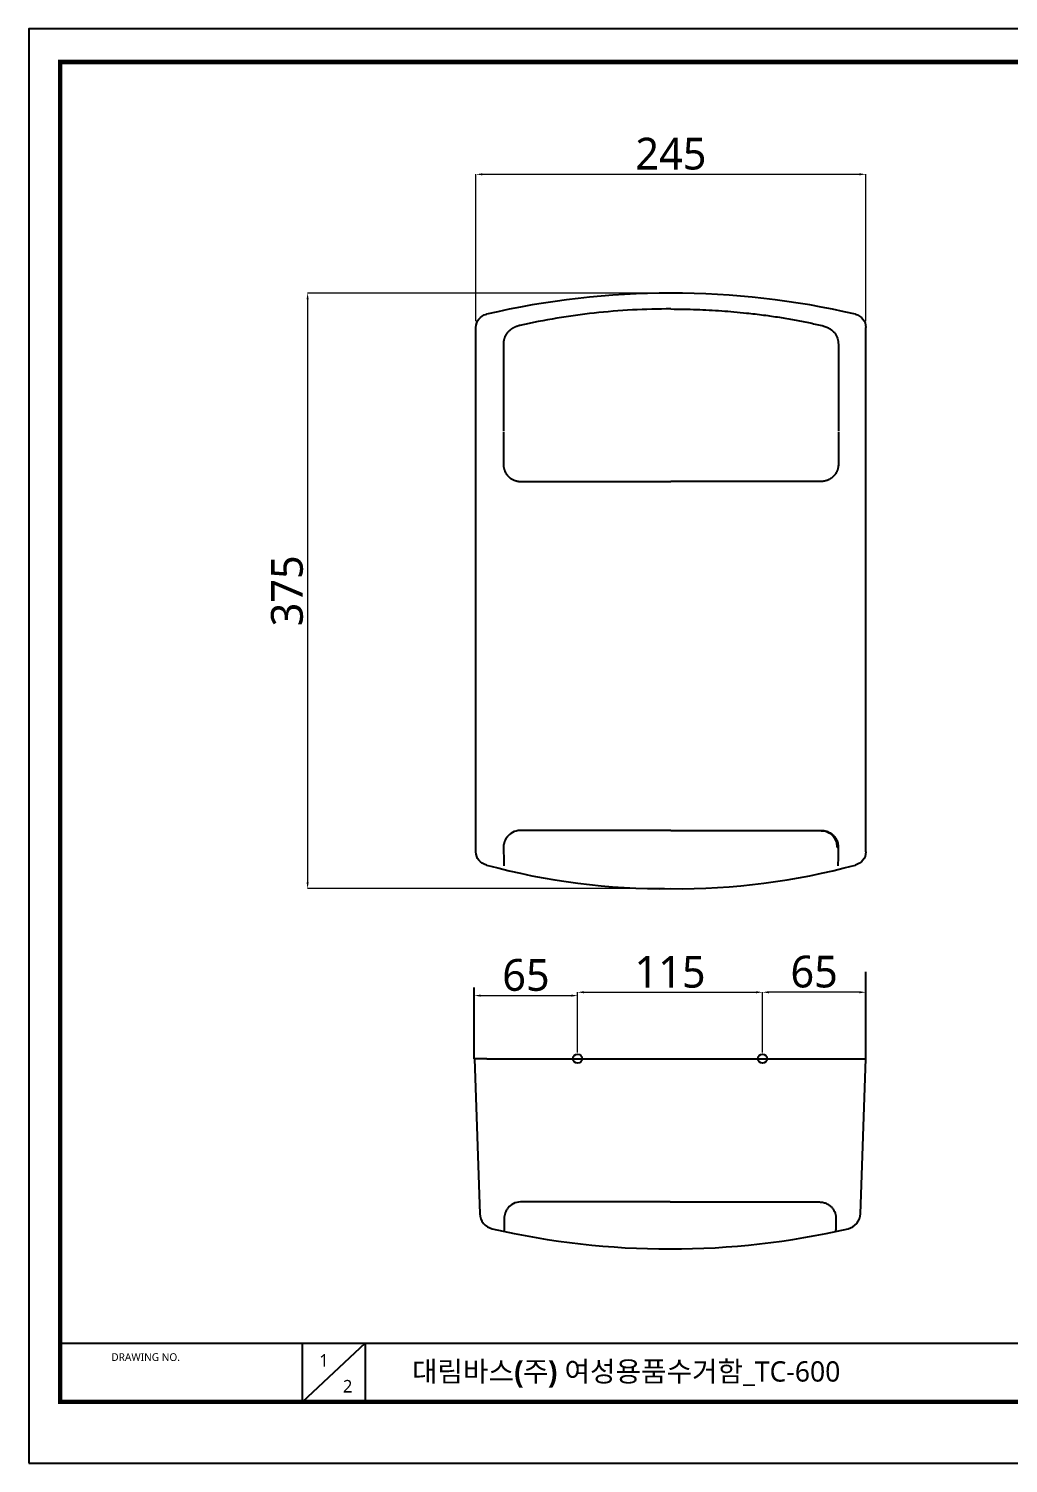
# Model space of a CAD drawing. Extents: x 12418 to 13650, y -7879 to -6976.
# Drawn here: x 12418 to 13034, y -7879 to -6976 of the extents above; entities that cross this region are included whole.
import ezdxf

# ---------------------------------------------------------------- set-up
doc = ezdxf.new("R2010")
doc.units = 0
doc.header["$LTSCALE"] = 10
doc.header["$MEASUREMENT"] = 0
doc.header["$PDMODE"] = 3
doc.header["$PDSIZE"] = -10
doc.layers.get('0').update_dxf_attribs({"linetype": 'CONTINUOUS'})
doc.layers.get('DEFPOINTS').update_dxf_attribs({"linetype": 'CONTINUOUS'})
doc.layers.add('40', color=7, linetype='CONTINUOUS', true_color=0xffffff)
doc.layers.add('BODY', color=7, linetype='CONTINUOUS')
doc.styles.add('Daelim Dimension', font='')
doc.styles.get('Daelim Dimension').set_extended_font_data('NanumGothic')
doc.dimstyles.new('DEFAULT', dxfattribs={"dimscale": 2, "dimtxt": 2, "dimasz": 2, "dimexe": 0, "dimexo": 2, "dimgap": 1, "dimtad": 1, "dimdec": 1, "dimzin": 9, "dimdsep": 46, "dimtxsty": 'Daelim Dimension', "dimcen": 0.5, "dimclrd": 252, "dimclre": 252, "dimclrt": 3, "dimadec": 1, "dimazin": 0, "dimtfac": 1, "dimtdec": 1, "dimtix": 1, "dimtmove": 0, "dimatfit": 3, "dimfxl": 1, "dimtolj": 1, "dimtzin": 1, "dimlwd": 9, "dimlwe": 9, "dimarcsym": 0})

# ---------------------------------------------------------------- blocks, each defined once
blk = doc.blocks.new('*D3')
at = {"layer": 'BODY', "color": 5, "lineweight": 9, "ltscale": 0.7, "transparency": 16777216}
for p, q in [((12698.91023404486, -7159.787996298352), (12698.91023404486, -7067.404621708655)), ((12702.91023404486, -7067.404621708655), (12940.12023404486, -7067.404621708655)), ((12944.12023404486, -7159.787996298352), (12944.12023404486, -7067.404621708655))]:
    blk.add_line(p, q, dxfattribs=at)
at = {"layer": 'BODY', "color": 5, "ltscale": 0.7, "transparency": 16777216}
for points in [[(12702.91023404486, -7066.737955041988), (12702.91023404486, -7068.071288375322), (12698.91023404486, -7067.404621708655)], [(12940.12023404486, -7066.737955041988), (12940.12023404486, -7068.071288375322), (12944.12023404486, -7067.404621708655)]]:
    blk.add_solid(points, dxfattribs=at)
at = {"layer": 'DEFPOINTS', "color": 0, "ltscale": 0.7, "transparency": 16777216}
for p in [(12944.12023404486, -7067.404621708655), (12698.91023404486, -7163.787996298352, 5.416877209519024e-06), (12944.12023404486, -7163.787996298352, 5.416877209519024e-06)]:
    blk.add_point(p, dxfattribs=at)
at = {"layer": 'BODY', "color": 7, "ltscale": 0.7, "transparency": 16777216, "insert": (12821.51523404486, -7054.517640306653), "char_height": 20, "attachment_point": 5, "style": 'Daelim Dimension'}
blk.add_mtext('\\A1;245', dxfattribs=at)
blk = doc.blocks.new('*D4')
at = {"layer": 'BODY', "color": 5, "lineweight": 9, "ltscale": 0.7, "transparency": 16777216}
for p, q in [((12817.51523404476, -7142.117239282769), (12593.0173912202, -7142.117239282769)), ((12593.0173912202, -7146.117239282769), (12593.0173912202, -7512.963930496006)), ((12817.51523404478, -7516.963930496006), (12593.0173912202, -7516.963930496006))]:
    blk.add_line(p, q, dxfattribs=at)
at = {"layer": 'BODY', "color": 5, "ltscale": 0.7, "transparency": 16777216}
for points in [[(12592.35072455353, -7146.117239282769), (12593.68405788687, -7146.117239282769), (12593.0173912202, -7142.117239282769)], [(12592.35072455353, -7512.963930496006), (12593.68405788687, -7512.963930496006), (12593.0173912202, -7516.963930496006)]]:
    blk.add_solid(points, dxfattribs=at)
at = {"layer": 'DEFPOINTS', "color": 0, "ltscale": 0.7, "transparency": 16777216}
for p in [(12821.51523404476, -7142.117239282769, 5.416877209519024e-06), (12593.0173912202, -7516.963930496006), (12821.51523404478, -7516.963930496006, 5.416877209519024e-06)]:
    blk.add_point(p, dxfattribs=at)
at = {"layer": 'BODY', "color": 7, "ltscale": 0.7, "transparency": 16777216, "insert": (12580.11610366655, -7329.540584889386), "char_height": 20, "attachment_point": 5, "rotation": 90, "style": 'Daelim Dimension'}
blk.add_mtext('\\A1;375', dxfattribs=at)
blk = doc.blocks.new('*D5')
at = {"layer": 'BODY', "color": 5, "lineweight": 9, "ltscale": 0.7, "transparency": 16777216}
for p, q in [((12879.13405117644, -7619.977711123344), (12879.13405117644, -7582.169648694084)), ((12940.12023404486, -7582.169648694084), (12883.13405117644, -7582.169648694084)), ((12944.12023404486, -7619.977711123344), (12944.12023404486, -7582.169648694084))]:
    blk.add_line(p, q, dxfattribs=at)
at = {"layer": 'BODY', "color": 5, "ltscale": 0.7, "transparency": 16777216}
for points in [[(12883.13405117644, -7581.502982027417), (12883.13405117644, -7582.836315360751), (12879.13405117644, -7582.169648694084)], [(12940.12023404486, -7581.502982027417), (12940.12023404486, -7582.836315360751), (12944.12023404486, -7582.169648694084)]]:
    blk.add_solid(points, dxfattribs=at)
at = {"layer": 'DEFPOINTS', "color": 0, "ltscale": 0.7, "transparency": 16777216}
for p in [(12879.13405117644, -7582.169648694084), (12879.13405117644, -7623.977711123344, 5.416877209519024e-06), (12944.12023404486, -7623.977711123344, 5.416877209519024e-06)]:
    blk.add_point(p, dxfattribs=at)
at = {"layer": 'BODY', "color": 7, "ltscale": 0.7, "transparency": 16777216, "insert": (12911.62714261065, -7569.282667292081), "char_height": 20, "attachment_point": 5, "style": 'Daelim Dimension'}
blk.add_mtext('\\A1;65', dxfattribs=at)
blk = doc.blocks.new('*D6')
at = {"layer": 'BODY', "color": 5, "lineweight": 9, "ltscale": 0.7, "transparency": 16777216}
for p, q in [((12697.86895072897, -7620.010907107215), (12697.86895072897, -7584.286516046843)), ((12701.86895072897, -7584.286516046843), (12758.8357547451, -7584.286516046843)), ((12762.8357547451, -7619.977711123344), (12762.8357547451, -7584.286516046843))]:
    blk.add_line(p, q, dxfattribs=at)
at = {"layer": 'BODY', "color": 5, "ltscale": 0.7, "transparency": 16777216}
for points in [[(12701.86895072897, -7583.619849380176), (12701.86895072897, -7584.95318271351), (12697.86895072897, -7584.286516046843)], [(12758.8357547451, -7583.619849380176), (12758.8357547451, -7584.95318271351), (12762.8357547451, -7584.286516046843)]]:
    blk.add_solid(points, dxfattribs=at)
at = {"layer": 'DEFPOINTS', "color": 0, "ltscale": 0.7, "transparency": 16777216}
for p in [(12762.8357547451, -7584.286516046843), (12697.86895072897, -7624.010907107215, 5.416877209519024e-06), (12762.8357547451, -7623.977711123344, 5.416877209519024e-06)]:
    blk.add_point(p, dxfattribs=at)
at = {"layer": 'BODY', "color": 7, "ltscale": 0.7, "transparency": 16777216, "insert": (12730.35235273703, -7571.39953464484), "char_height": 20, "attachment_point": 5, "style": 'Daelim Dimension'}
blk.add_mtext('\\A1;65', dxfattribs=at)
blk = doc.blocks.new('*D7')
at = {"layer": 'BODY', "color": 5, "lineweight": 9, "ltscale": 0.7, "transparency": 16777216}
for p, q in [((12762.8357547451, -7619.977711123344), (12762.8357547451, -7582.169648694084)), ((12766.8357547451, -7582.169648694084), (12875.13405117644, -7582.169648694084)), ((12879.13405117644, -7619.977711123344), (12879.13405117644, -7582.169648694084))]:
    blk.add_line(p, q, dxfattribs=at)
at = {"layer": 'BODY', "color": 5, "ltscale": 0.7, "transparency": 16777216}
for points in [[(12766.8357547451, -7581.502982027417), (12766.8357547451, -7582.836315360751), (12762.8357547451, -7582.169648694084)], [(12875.13405117644, -7581.502982027417), (12875.13405117644, -7582.836315360751), (12879.13405117644, -7582.169648694084)]]:
    blk.add_solid(points, dxfattribs=at)
at = {"layer": 'DEFPOINTS', "color": 0, "ltscale": 0.7, "transparency": 16777216}
for p in [(12879.13405117644, -7582.169648694084), (12762.8357547451, -7623.977711123344, 5.416877209519024e-06), (12879.13405117644, -7623.977711123344, 5.416877209519024e-06)]:
    blk.add_point(p, dxfattribs=at)
at = {"layer": 'BODY', "color": 7, "ltscale": 0.7, "transparency": 16777216, "insert": (12820.98490296077, -7569.397116505243), "char_height": 20, "attachment_point": 5, "style": 'Daelim Dimension'}
blk.add_mtext('\\A1;115', dxfattribs=at)

msp = doc.modelspace()

# ---------------------------------------------------------------- linework, layer by layer
at = {"ltscale": 0.5}
for p, q in [((12698.91023404486, -7493.785541716435, 5.416877209519024e-06), (12698.91023404486, -7163.787996298352, 5.416877209519024e-06)), ((12944.12023404486, -7493.785541716435, 5.416877209519024e-06), (12944.12023404486, -7163.787996298352, 5.416877209519024e-06)), ((12944.13405117644, -7623.977711123344, 5.416877209519024e-06), (12944.13405117644, -7569.369788135113, 5.416877209519024e-06)), ((12697.8357547451, -7623.977711123344, 5.416877209519024e-06), (12697.8357547451, -7579.194907526386, 5.416877209519024e-06))]:
    msp.add_line(p, q, dxfattribs=at)
at = {"color": 5}
msp.add_line((12437.42290912281, -7802.971741741045), (13429.60460322986, -7802.971741741045), dxfattribs=at)
at = {"color": 5, "ltscale": 40}
for p, q in [((12589.51070079456, -7802.971741741045), (12589.51070079456, -7840.101531780107)), ((12589.51070079456, -7802.971741741045), (12589.51070079456, -7840.101531780107)), ((12629.24880923877, -7802.971741741045), (12589.51070079456, -7840.101531780107)), ((12629.24880923877, -7802.971741741045), (12589.51070079456, -7840.101531780107)), ((12629.24880923877, -7802.971741741045), (12629.24880923877, -7840.101531780107)), ((12629.24880923877, -7802.971741741045), (12629.24880923877, -7840.101531780107))]:
    msp.add_line(p, q, dxfattribs=at)
at = {"ltscale": 0.5}
msp.add_lwpolyline([(12417.60872096668, -7878.621053874834), (13649.82152263294, -7878.621053874834), (13649.82152263294, -6975.75546244417), (12417.60872096668, -6975.75546244417)], close=True, dxfattribs=at)
at = {"color": 5, "linetype": 'ByBlock', "lineweight": 200, "const_width": 2.8392}
msp.add_lwpolyline([(12437.42290912281, -7839.961161296709), (13629.88691150318, -7839.961161296709), (13629.88691150318, -6996.718747966631), (12437.42290912281, -6996.718747966631)], close=True, dxfattribs=at)
at = {"color": 1, "ltscale": 0.5}
for centre in [(12762.8357547451, -7623.977711123344, 5.416877209519024e-06), (12879.13405117644, -7623.977711123344, 5.416877209519024e-06)]:
    msp.add_circle(centre, 2.919241345146474, dxfattribs=at)
at = {"ltscale": 0.5}
for centre, radius, start, end in [((12821.51191145472, -7652.700114934618, 5.416877209519024e-06), 510.5828756626595, 89.99962715083714, 103.1336836252508), ((12821.518556635, -7652.700114934618, 5.416877209519024e-06), 510.5828756626594, 76.8663163747492, 90.00037284916287), ((12817.07142586197, -7091.402168469213, 5.416877209519024e-06), 425.5849629985943, 254.801064023602, 270.5982732071003), ((12825.95904222775, -7091.402168469208, 5.416877209519024e-06), 425.5849629986007, 269.4017267928996, 285.198935976398)]:
    msp.add_arc(centre, radius, start, end, dxfattribs=at)
at = {"ltscale": 0.5, "extrusion": (0, 0, -1)}
for centre, start, end in [((-12707.45273404486, -7163.787996298352, -5.416877209519024e-06), 0, 76.75351648693173), ((-12935.57773404486, -7163.787996298352, -5.416877209519024e-06), 103.2464835130683, 180), ((-12707.45273404486, -7493.785541716435, -5.416877209519024e-06), 283.2466152823825, 0), ((-12935.57773404486, -7493.785541716435, -5.416877209519024e-06), 180, 256.7533847176174)]:
    msp.add_arc(centre, 8.5425, start, end, dxfattribs=at)
at = {"ltscale": 0.5}
for centre, major_axis, ratio, start_param, end_param in [((12916.11455754454, -7479.941245128079, 5.416877209519024e-06), (-1.107693029828781e-16, -0.603), 0.2499043893769854, 0, 0.8424103257290888), ((12926.65097271453, -7490.64072701941, 5.416877209519024e-06), (-0.6029308326447984, 0.009132964811611551), 0.8188882835634989, 0.01316766459291561, 1.792210481562151)]:
    msp.add_ellipse(centre, major_axis=major_axis, ratio=ratio, start_param=start_param, end_param=end_param, dxfattribs=at)
for points, knots in [([(12821.51524285826, -7152.146959670378, 5.416877209519024e-06), (12805.64678753251, -7152.146959351315, 5.416877209519024e-06), (12788.86882607414, -7153.002993635932, 5.416877209519015e-06), (12757.51362495091, -7156.441804150295, 5.416877209519015e-06), (12741.93280953557, -7159.018263442582, 5.416877209519015e-06), (12726.46456985088, -7162.575346936186, 5.416877209519015e-06)], [0, 0, 0, 0, 0.5, 0.5, 1, 1, 1, 1]), ([(12821.51522523147, -7152.146959670378, 5.416877209519024e-06), (12826.9007968136, -7152.203793917369, 5.416877209519024e-06), (12837.55522196195, -7152.316230679408, 5.416877209519024e-06), (12853.33976676869, -7153.218093357232, 5.416877209519024e-06), (12867.1147924252, -7154.470194829003, 5.416877209519024e-06), (12879.87444787044, -7155.903913141618, 5.416877209519024e-06), (12889.62647093429, -7157.327834296578, 5.416877209519024e-06), (12898.97280224436, -7158.922597727394, 5.416877209519024e-06), (12907.91755423071, -7160.647013299121, 5.416877209519024e-06), (12913.72336367999, -7161.941542938657, 5.416877209519024e-06), (12916.56589823886, -7162.57534693619, 5.416877209519024e-06)], [0, 0, 0, 0, 0.1703785161304828, 0.3370645286792726, 0.5000383963518209, 0.6079119369614665, 0.7118336643331962, 0.811813188456752, 0.9078634047485816, 1, 1, 1, 1]), ([(12916.56589823886, -7162.575346936189, 5.416877209519024e-06), (12916.9775384688, -7162.679893832556, 5.416877209519024e-06), (12917.80527854392, -7162.890120262232, 5.416877209519024e-06), (12919.38164705312, -7163.462889567784, 5.416877209519024e-06), (12921.19944340296, -7164.369445173165, 5.416877209519024e-06), (12923.03665091392, -7165.698870322163, 5.416877209519024e-06), (12924.5120542134, -7167.214372040406, 5.416877209519024e-06), (12925.60639654206, -7168.871754580697, 5.416877209519024e-06), (12926.34588770997, -7170.61917972355, 5.416877209519024e-06), (12926.78944036553, -7172.44630419753, 5.416877209519024e-06), (12926.8410992445, -7173.704016465715, 5.416877209519024e-06), (12926.86737064546, -7174.343632809199, 5.416877209519024e-06)], [0, 0, 0, 0, 0.06249668176420142, 0.1256704381515947, 0.2498758632547506, 0.3748874601947076, 0.5000816326406289, 0.6252640610625502, 0.7504645416088086, 0.8730973995378142, 1, 1, 1, 1]), ([(12716.16309744427, -7174.343632809199, 5.416877209519024e-06), (12716.16264211343, -7178.020794868869, 5.416877209519024e-06), (12716.17532679705, -7182.05134134424, 5.416877209519024e-06), (12716.18364003036, -7190.771704020132, 5.416877209519024e-06), (12716.18621288622, -7195.31817637833, 5.416877209519024e-06), (12716.1888997537, -7202.414160534941, 5.416877209519024e-06), (12716.1895522285, -7204.843133502551, 5.416877209519024e-06), (12716.19035959683, -7209.713601735441, 5.416877209519024e-06), (12716.19058840383, -7212.142172698949, 5.416877209519024e-06), (12716.19069443077, -7219.409206168466, 5.416877209519024e-06), (12716.18990599518, -7224.229924868842, 5.416877209519024e-06), (12716.18817718034, -7229.023013628279, 5.416877209519024e-06)], [0, 0, 0, 0, 0.25, 0.25, 0.5, 0.5, 0.625, 0.625, 0.75, 0.75, 1, 1, 1, 1]), ([(12926.86737064545, -7174.343632809199, 5.416877209519024e-06), (12926.86583605953, -7175.319680849705, 5.416877209519024e-06), (12926.86276833618, -7177.27085563791, 5.416877209519024e-06), (12926.85864420648, -7180.408189652057, 5.416877209519024e-06), (12926.85494573241, -7183.695329401297, 5.416877209519024e-06), (12926.85165376022, -7187.140846252879, 5.416877209519024e-06), (12926.84876755781, -7190.71293765307, 5.416877209519024e-06), (12926.84628590444, -7194.382204854143, 5.416877209519024e-06), (12926.84421092088, -7198.115743043239, 5.416877209519024e-06), (12926.8425295988, -7201.895290255984, 5.416877209519024e-06), (12926.84125790869, -7205.722229348326, 5.416877209519024e-06), (12926.84040401684, -7209.598615373035, 5.416877209519024e-06), (12926.83995457272, -7213.511445742907, 5.416877209519024e-06), (12926.8399080721, -7217.428503227648, 5.416877209519024e-06), (12926.84027858069, -7221.328536349855, 5.416877209519024e-06), (12926.84102443526, -7225.20347700059, 5.416877209519024e-06), (12926.84186848751, -7227.749039074695, 5.416877209519024e-06), (12926.84229090938, -7229.023013628279, 5.416877209519024e-06)], [0, 0, 0, 0, 0.06589441768861881, 0.1317266375647473, 0.1983514310813064, 0.265504868442563, 0.3329007686038551, 0.4002251959450375, 0.4671750931316435, 0.5334443877886952, 0.5995438352658132, 0.6661798823658738, 0.7330829010594845, 0.7999677885590095, 0.8665470225572762, 0.9332109402903414, 1, 1, 1, 1]), ([(12716.18968329383, -7249.982055737481, 5.416877209519024e-06), (12716.19364283759, -7250.205166231597, 5.416877209519024e-06), (12716.20037996455, -7250.584786667334, 5.416877209519024e-06), (12716.24360640879, -7251.054628241079, 5.416877209519024e-06), (12716.29328422376, -7251.442594208728, 5.416877209519024e-06), (12716.37286265162, -7251.930261797692, 5.416877209519024e-06), (12716.49106506791, -7252.476786851901, 5.416877209519024e-06), (12716.62682081155, -7252.954105586645, 5.416877209519024e-06), (12716.71211505581, -7253.227699942243, 5.416877209519024e-06), (12716.77887120755, -7253.429394669544, 5.416877209519024e-06), (12716.86448704954, -7253.667614156201, 5.416877209519024e-06), (12716.98524752956, -7253.980949059123, 5.416877209519024e-06), (12717.1058735821, -7254.268329207793, 5.416877209519024e-06), (12717.21292857724, -7254.502520143882, 5.416877209519024e-06), (12717.435937032, -7254.973170498757, 5.416877209519024e-06), (12717.73028441935, -7255.503961256878, 5.416877209519024e-06), (12718.06215678908, -7256.00734205164, 5.416877209519024e-06), (12718.26488096726, -7256.296248134713, 5.416877209519024e-06), (12718.43007656817, -7256.516367900967, 5.416877209519024e-06), (12718.68298343546, -7256.835611332532, 5.416877209519024e-06), (12718.97244744457, -7257.174519191048, 5.416877209519024e-06), (12719.23438557174, -7257.452882145537, 5.416877209519024e-06), (12719.34145942123, -7257.558799470151, 5.416877209519024e-06), (12719.34800068883, -7257.565270076675, 5.416877209519024e-06), (12719.35454197714, -7257.571740662488, 5.416877209519024e-06), (12719.36108339316, -7257.578211119407, 5.416877209519024e-06), (12719.3676256263, -7257.584680748967, 5.416877209519024e-06), (12719.37417429732, -7257.591143856383, 5.416877209519024e-06), (12719.38073133613, -7257.597598481721, 5.416877209519024e-06), (12719.39752982497, -7257.614063408423, 5.416877209519024e-06), (12719.43555814583, -7257.651065753847, 5.416877209519024e-06), (12719.51670427826, -7257.72911979267, 5.416877209519024e-06), (12719.61865833432, -7257.825278278299, 5.416877209519024e-06), (12719.7444042715, -7257.940039492259, 5.416877209519024e-06), (12719.86673688917, -7258.047195073968, 5.416877209519024e-06), (12719.99434607985, -7258.156364336618, 5.416877209519024e-06), (12720.12917514306, -7258.267104468705, 5.416877209519024e-06), (12720.28808859827, -7258.393184309394, 5.416877209519024e-06), (12720.51482222038, -7258.564037094055, 5.416877209519024e-06), (12720.99442808287, -7258.906846439826, 5.416877209519024e-06), (12721.68046547654, -7259.327570241958, 5.416877209519024e-06), (12722.40360472106, -7259.686274903796, 5.416877209519024e-06), (12722.9177034676, -7259.90365859578, 5.416877209519024e-06), (12723.23087080631, -7260.023825352064, 5.416877209519024e-06), (12723.50210449572, -7260.117425535145, 5.416877209519024e-06), (12723.75175243984, -7260.200394126941, 5.416877209519024e-06), (12724.02767027078, -7260.282640471101, 5.416877209519024e-06), (12724.5371291784, -7260.419291327518, 5.416877209519024e-06), (12725.13014114122, -7260.544224080075, 5.416877209519024e-06), (12725.75669893167, -7260.629081663476, 5.416877209519024e-06), (12726.31349495305, -7260.682459513469, 5.416877209519024e-06), (12726.69286983384, -7260.689641135245, 5.416877209519024e-06), (12726.94253637044, -7260.694367359163, 5.416877209519024e-06)], [0, 0, 0, 0, 0.039902800614453, 0.06789424503062859, 0.0841152406299316, 0.1095967351157061, 0.1558306521315678, 0.1833902591000708, 0.1976424210693606, 0.2066619460125036, 0.2210603194388598, 0.2425048323771829, 0.2661541209921092, 0.2762441906170116, 0.288094162390356, 0.3583591298301507, 0.3833456797262966, 0.394786089298734, 0.420826165345716, 0.4320518778846703, 0.4669045745666004, 0.4997420411076539, 0.4997572188345733, 0.4997724242878485, 0.4998029182005678, 0.4998642368404149, 0.499988187695656, 0.5002412662483188, 0.5007675109977341, 0.5018953926999016, 0.5044130517755483, 0.5101785232050724, 0.5218674287751551, 0.529275603835987, 0.5403885992964877, 0.5507361986687292, 0.5590933663710984, 0.5713796410404662, 0.5867782142368746, 0.6095589803726275, 0.6762263318851296, 0.7298541075131862, 0.753494010617467, 0.7759846461898435, 0.7898428103408437, 0.804858599990205, 0.8230906409562894, 0.8414238049559165, 0.8994302052169114, 0.9316950477110758, 0.9550485239446095, 1, 1, 1, 1]), ([(12926.84078479589, -7249.982055737481, 5.416877209519024e-06), (12926.83147395566, -7250.32691957422, 5.416877209519024e-06), (12926.81971748961, -7250.762366847483, 5.416877209519024e-06), (12926.75089411104, -7251.349187823867, 5.416877209519024e-06), (12926.69021397288, -7251.738923787362, 5.416877209519024e-06), (12926.59762057183, -7252.211280163499, 5.416877209519024e-06), (12926.48451877593, -7252.68142930582, 5.416877209519024e-06), (12926.36383682537, -7253.085563742229, 5.416877209519024e-06), (12926.26404502474, -7253.394936396018, 5.416877209519024e-06), (12926.1496223759, -7253.713393755716, 5.416877209519024e-06), (12926.01837163972, -7254.047703603472, 5.416877209519024e-06), (12925.86393489456, -7254.405646792322, 5.416877209519024e-06), (12925.70720963439, -7254.736993175007, 5.416877209519024e-06), (12925.41549859538, -7255.305432043075, 5.416877209519024e-06), (12925.06278143249, -7255.883299536393, 5.416877209519024e-06), (12924.69402946903, -7256.392755060656, 5.416877209519024e-06), (12924.5047920387, -7256.639944703376, 5.416877209519024e-06), (12924.18146614086, -7257.033159843459, 5.416877209519024e-06), (12923.66025171784, -7257.617847090069, 5.416877209519024e-06), (12922.93538187636, -7258.256639907911, 5.416877209519024e-06), (12922.26922503641, -7258.746413704912, 5.416877209519024e-06), (12921.72384861946, -7259.099660436918, 5.416877209519024e-06), (12921.28651031162, -7259.348875268643, 5.416877209519024e-06), (12920.79369577387, -7259.60514607295, 5.416877209519024e-06), (12920.35128140884, -7259.807433285483, 5.416877209519024e-06), (12919.89857871235, -7259.987361000869, 5.416877209519024e-06), (12919.56645478446, -7260.105377151988, 5.416877209519024e-06), (12919.01511802023, -7260.287478992, 5.416877209519024e-06), (12918.18049959932, -7260.499986494095, 5.416877209519024e-06), (12917.34040707451, -7260.627379355279, 5.416877209519024e-06), (12916.79431065388, -7260.671900379073, 5.416877209519024e-06), (12916.46445474566, -7260.68929363857, 5.416877209519024e-06), (12916.24961498202, -7260.692188645931, 5.416877209519024e-06), (12916.08793171929, -7260.694367359163, 5.416877209519024e-06)], [0, 0, 0, 0, 0.06163671633590673, 0.07782648454829111, 0.1052922776607716, 0.1318476808867156, 0.1634154337570559, 0.1911476386023047, 0.2066622556522832, 0.2210616033787053, 0.2511215593382884, 0.2702773686566675, 0.2900932710494083, 0.3160037036009073, 0.3833607617815864, 0.4095788329291599, 0.4273274470870718, 0.4384691914319792, 0.499746022751771, 0.5658798139985853, 0.6095294408505091, 0.6466993381792061, 0.6815155955201149, 0.6992247181987012, 0.7458112563261288, 0.7683344402478652, 0.7863372478475044, 0.8088963589732641, 0.8723080081572896, 0.9405424401353598, 0.9613038233561835, 0.9708781838649667, 1, 1, 1, 1]), ([(12916.0879317186, -7260.694367359163, 5.416877209519024e-06), (12910.81576558018, -7260.694698760018, 5.416877209519024e-06), (12900.39662612803, -7260.695353692283, 5.416877209519024e-06), (12884.85637332671, -7260.695986727194, 5.416877209519024e-06), (12870.65196194813, -7260.696043932776, 5.416877209519024e-06), (12856.70043439031, -7260.696433362767, 5.416877209519024e-06), (12844.91516298606, -7260.696613657928, 5.416877209519024e-06), (12833.19257455242, -7260.696490032125, 5.416877209519024e-06), (12825.39889732467, -7260.696411906797, 5.416877209519024e-06), (12821.51523369128, -7260.696372976201, 5.416877209519024e-06)], [0, 0, 0, 0, 0.170751123388676, 0.3374475916518481, 0.4999818405499484, 0.6261766927834794, 0.7516014725468728, 0.876220646625929, 1, 1, 1, 1]), ([(12821.51523404486, -7480.312477196804, 5.416877209519024e-06), (12825.47142451695, -7480.312350756059, 5.416877209519024e-06), (12833.34691920736, -7480.312099053461, 5.416877209519024e-06), (12843.8662657826, -7480.313002888041, 5.416877209519024e-06), (12853.03736253139, -7480.314673712722, 5.416877209519024e-06), (12860.87086497159, -7480.316964085023, 5.416877209519024e-06), (12866.0476627565, -7480.318667878896, 5.416877209519024e-06), (12869.6204060648, -7480.319514623248, 5.416877209519024e-06)], [0, 0, 0, 0, 0.2513494926999283, 0.500355483176161, 0.6689124918813992, 0.8354575151734186, 1, 1, 1, 1]), ([(12869.62040630497, -7480.319514622119, 5.416877209519024e-06), (12872.96941459413, -7480.320361361604, 5.416877209519024e-06), (12879.56102340522, -7480.32202793719, 5.416877209519024e-06), (12889.24307166126, -7480.324720314515, 5.416877209519024e-06), (12898.56683464776, -7480.329369772705, 5.416877209519024e-06), (12907.5343769711, -7480.335944841048, 5.416877209519024e-06), (12913.36342492812, -7480.340435614809, 5.416877209519024e-06), (12916.22701167211, -7480.342641758987, 5.416877209519024e-06)], [0, 0, 0, 0, 0.2134737795781935, 0.4201648741687742, 0.6201167497664488, 0.813377991113335, 1, 1, 1, 1]), ([(12916.08421474278, -7480.544245134874, 5.416877209519024e-06), (12917.94189622208, -7480.544176687358, 5.416877209519024e-06), (12919.57725020651, -7481.05473496326, 5.416877209519024e-06), (12922.20589372393, -7482.503492522497, 5.416877209519024e-06), (12923.21621804401, -7483.441022250352, 5.416877209519024e-06), (12925.49279174265, -7486.415916077069, 5.416877209519024e-06), (12926.04939221741, -7488.590606626329, 5.416877209519024e-06), (12926.01627089205, -7490.638261280077, 5.416877209519024e-06)], [0, 0, 0, 0, 0.2500000000000005, 0.2500000000000005, 0.500000000000001, 0.500000000000001, 1, 1, 1, 1]), ([(12926.04799567492, -7490.638095968958, 5.416877209519024e-06), (12926.04820518781, -7490.623480783028, 5.416877209519024e-06), (12926.06318112806, -7489.578790125388, 5.416877209519024e-06), (12925.76999496473, -7487.450684761936, 5.416877209519024e-06), (12924.4390277189, -7484.786588209118, 5.416877209519024e-06), (12922.6412969794, -7482.886352899204, 5.416877209519024e-06), (12921.14362109435, -7481.849787736426, 5.416877209519024e-06), (12919.7541076473, -7481.203024477702, 5.416877209519024e-06), (12918.57299294029, -7480.827412380189, 5.416877209519024e-06), (12917.36338262216, -7480.589694604378, 5.416877209519024e-06), (12916.52415247019, -7480.559151839354, 5.416877209519024e-06), (12916.11455754454, -7480.544245128078, 5.416877209519024e-06)], [0, 0, 0, 0, 0.003536707770458669, 0.2528031859729151, 0.5020060727012707, 0.6341298747192234, 0.7522651486502361, 0.8195334935923544, 0.8828883786813618, 0.9428424661398519, 1, 1, 1, 1]), ([(12916.22701167187, -7480.342641760078, 5.416877209519024e-06), (12916.46122907538, -7480.347381305657, 5.416877209519024e-06), (12916.93293488491, -7480.356926587739, 5.416877209519024e-06), (12917.8487674374, -7480.453006432763, 5.416877209519024e-06), (12918.94456154029, -7480.674863841472, 5.416877209519024e-06), (12920.16309562976, -7481.076186902449, 5.416877209519024e-06), (12920.88211071164, -7481.436091052656, 5.416877209519024e-06), (12921.24130860402, -7481.615888132676, 5.416877209519024e-06)], [0, 0, 0, 0, 0.1246328616856417, 0.2510063045554375, 0.5006995612991649, 0.7505648076612235, 1, 1, 1, 1]), ([(12921.24130860402, -7481.615888132676, 5.416877209519024e-06), (12921.57267875771, -7481.809579965989, 5.416877209519024e-06), (12922.24750580374, -7482.204028549415, 5.416877209519024e-06), (12923.11238172177, -7482.88921392283, 5.416877209519024e-06), (12923.89493413834, -7483.629390568151, 5.416877209519024e-06), (12924.32582840257, -7484.154906849987, 5.416877209519024e-06), (12924.54487252538, -7484.422051861035, 5.416877209519024e-06)], [0, 0, 0, 0, 0.2450643036503694, 0.4990673368590477, 0.7453520158094659, 1, 1, 1, 1]), ([(12924.54487252538, -7484.422051861035, 5.416877209519024e-06), (12924.79076630457, -7484.762833661105, 5.416877209519024e-06), (12925.29146139457, -7485.45674212278, 5.416877209519024e-06), (12925.84103844022, -7486.534560712428, 5.416877209519024e-06), (12926.27585509285, -7487.633921617687, 5.416877209519024e-06), (12926.45400802214, -7488.364397900615, 5.416877209519024e-06), (12926.54432635161, -7488.734728031323, 5.416877209519024e-06)], [0, 0, 0, 0, 0.2465476855344135, 0.5020265905154982, 0.747542032323783, 1, 1, 1, 1]), ([(12924.54487252538, -7484.422051861035, 5.416877209519024e-06), (12924.79076630457, -7484.762833661105, 5.416877209519024e-06), (12925.29146139457, -7485.45674212278, 5.416877209519024e-06), (12925.84103844022, -7486.534560712428, 5.416877209519024e-06), (12926.27585509285, -7487.633921617687, 5.416877209519024e-06), (12926.45400802214, -7488.364397900615, 5.416877209519024e-06), (12926.54432635161, -7488.734728031323, 5.416877209519024e-06)], [0, 0, 0, 0, 0.2465476855344135, 0.5020265905154982, 0.747542032323783, 1, 1, 1, 1]), ([(12926.77608573532, -7491.124412622235, 5.416877209519024e-06), (12926.73826505028, -7493.641431077348, 5.416877209519024e-06), (12926.70044298175, -7495.85520035461, 5.416877209519024e-06), (12926.62479607991, -7499.729879361352, 5.416877209519024e-06), (12926.58697124987, -7501.383153355741, 5.416877209519024e-06), (12926.54914503589, -7502.707321520182, 5.416877209519024e-06)], [0, 0, 0, 0, 0.5, 0.5, 1, 1, 1, 1])]:
    msp.add_open_spline(points, degree=3, knots=knots, dxfattribs=at)
for points, weights, knots in [([(12726.46456985087, -7162.575346936189, 5.416877209519024e-06), (12723.07939045648, -7163.353804346008, 5.416877209519024e-06), (12720.28473459709, -7165.129912284658, 5.416877209519024e-06), (12717.73064097458, -7168.2919547697, 5.416877209519024e-06), (12717.11876486198, -7169.451914460911, 5.416877209519024e-06), (12716.34126497391, -7171.834684971787, 5.416877209519024e-06), (12716.16325562892, -7173.066163685271, 5.416877209519024e-06), (12716.16309744427, -7174.343632809199, 5.416877209519024e-06)], [1.000000000000675, 1.000000000000748, 1.000000000000911, 1.000000000001244, 1.000000000001372, 1.000000000001652, 1.000000000001804, 1.000000000001973], [0, 0, 0, 0, 0.5, 0.5, 0.75, 0.75, 1, 1, 1, 1]), ([(12718.48559556881, -7484.422051863196, 5.416877209519024e-06), (12717.66332812821, -7485.481949690335, 5.416877209519024e-06), (12717.10015271059, -7486.621332813373, 5.416877209519024e-06), (12716.64266206894, -7488.076008401707, 5.416877209519024e-06), (12716.55623459392, -7488.405343809814, 5.416877209519024e-06), (12716.48614100293, -7488.734730805565, 5.416877209519024e-06)], [0.9999999972360434, 0.9999999968853481, 0.9999999964990689, 0.999999995972112, 0.9999999958506627, 0.999999995726718], [0, 0, 0, 0, 0.7738563891654766, 0.7738563891654766, 1, 1, 1, 1])]:
    msp.add_rational_spline(points, weights, degree=3, knots=knots, dxfattribs=at)
for points in [[(12716.18807927618, -7229.60383515183, 5.416877209519024e-06), (12716.18875925582, -7236.3243734106, 5.416877209519024e-06), (12716.18928318424, -7243.127661956034, 5.416877209519024e-06), (12716.18968329383, -7249.982055736597, 5.416877209519024e-06)], [(12926.84238881354, -7229.60383515183, 5.416877209519024e-06), (12926.84184142095, -7236.325197996879, 5.416877209519024e-06), (12926.84131911635, -7243.135465103554, 5.416877209519024e-06), (12926.84078479589, -7249.982055736597, 5.416877209519024e-06)], [(12726.94253637112, -7260.694367359163, 5.416877209519024e-06), (12757.76734434925, -7260.695958256545, 5.416877209519024e-06), (12789.13241072775, -7260.696391221163, 5.416877209519024e-06), (12821.51523439845, -7260.696372976201, 5.416877209519024e-06)], [(12721.78915948571, -7481.615888132676, 5.416877209519024e-06), (12720.40107924203, -7482.368744059052, 5.416877209519024e-06), (12719.30786300512, -7483.362154034096, 5.416877209519024e-06), (12718.48559556435, -7484.422051861035, 5.416877209519024e-06)], [(12726.80345641785, -7480.342641760077, 5.416877209519024e-06), (12724.89628668409, -7480.344004496803, 5.416877209519024e-06), (12723.17723972938, -7480.863032206298, 5.416877209519024e-06), (12721.78915948571, -7481.615888132676, 5.416877209519024e-06)], [(12773.41006202492, -7480.319514623245, 5.416877209519024e-06), (12757.78877177452, -7480.324301407953, 5.416877209519024e-06), (12742.24654741136, -7480.331607185164, 5.416877209519024e-06), (12726.80345641785, -7480.342641760075, 5.416877209519024e-06)], [(12821.51523404486, -7480.312477196804, 5.416877209519024e-06), (12805.73410056536, -7480.312477196592, 5.416877209519024e-06), (12789.03135227515, -7480.314727838603, 5.41687720951916e-06), (12773.41006202475, -7480.319514623309, 5.416877209519156e-06)], [(12716.48614099351, -7488.734730820574, 5.416877209519024e-06), (12716.33762814809, -7489.432629153704, 5.416877209519024e-06), (12716.2624417917, -7490.130759075573, 5.416877209519024e-06), (12716.25395012937, -7490.82609368319, 5.416877209519024e-06)], [(12716.2543823544, -7491.124412622235, 5.416877209519024e-06), (12716.33097400812, -7496.209539325469, 5.416877209519024e-06), (12716.40662311398, -7500.060514295419, 5.416877209519024e-06), (12716.48132305383, -7502.707321520171, 5.416877209519024e-06)], [(12926.04799567493, -7490.638095968958, 5.416877209519024e-06), (12926.03742072136, -7490.638095968958, 5.416877209519024e-06), (12926.0268457678, -7490.638095968958, 5.416877209519024e-06), (12926.01627081423, -7490.638095968958, 5.416877209519024e-06)], [(12926.54432709621, -7488.734730820574, 5.416877209519024e-06), (12926.69283994164, -7489.432629153704, 5.416877209519024e-06), (12926.76802629802, -7490.130759075573, 5.416877209519024e-06), (12926.77651796035, -7490.82609368319, 5.416877209519024e-06)], [(12926.54432709621, -7488.734730820574, 5.416877209519024e-06), (12926.69283994164, -7489.432629153704, 5.416877209519024e-06), (12926.76802629802, -7490.130759075573, 5.416877209519024e-06), (12926.77651796035, -7490.82609368319, 5.416877209519024e-06)], [(12926.77651796035, -7490.82609368319, 5.416877209519024e-06), (12926.77736297944, -7490.895287557541, 5.416877209519024e-06), (12926.77754755013, -7490.964453751116, 5.416877209519024e-06), (12926.77707820752, -7491.033589281146, 5.416877209519024e-06)]]:
    msp.add_open_spline(points, degree=3, dxfattribs=at)
msp.add_rational_spline([(12926.77707777517, -7491.033590958462, 5.416877209519024e-06), (12926.77687220836, -7491.063870835757, 5.416877209519024e-06), (12926.77654120451, -7491.094144830982, 5.416877209519024e-06), (12926.77608531269, -7491.124412693542, 5.416877209519024e-06)], [0.9999996609883853, 0.9999996601624827, 0.9999996593349113, 0.999999658505659], degree=3, dxfattribs=at)
at = {"layer": '40', "linetype": 'Continuous'}
for p, q in [((12697.8357547451, -7623.977711123344, 5.416877209519024e-06), (12697.90214671284, -7624.044103091084, 5.416877209519024e-06)), ((12697.89982825424, -7623.977711123344, 5.416877209519024e-06), (12701.30645687349, -7721.530791105121, 5.416877209519024e-06)), ((12705.64732355331, -7623.977711123344, 5.416877209519024e-06), (12936.37733295517, -7623.977711123344, 5.416877209519024e-06)), ((12940.71819963498, -7721.530791105121, 5.416877209519024e-06), (12944.12482825424, -7623.977711123344, 5.416877209519024e-06)), ((12709.11636459141, -7731.030645101117, 5.416877209519024e-06), (12709.11614245483, -7731.030546825648, 5.416877209519024e-06)), ((12932.90851405364, -7731.030546825648, 5.416877209519024e-06), (12932.90829191706, -7731.030645101117, 5.416877209519024e-06))]:
    msp.add_line(p, q, dxfattribs=at)
for points, knots in [([(12705.64732645349, -7623.977711123344, 5.416877209519024e-06), (12703.44319725787, -7623.977711123344, 5.416877209519024e-06), (12701.47780321532, -7623.977711123344, 5.416877209519024e-06), (12698.66886246101, -7623.977711123344, 5.416877209519024e-06), (12697.89060533204, -7623.977711123344, 5.416877209519024e-06), (12697.90442246361, -7623.977711123344, 5.416877209519024e-06)], [0, 0, 0, 0, 0.5, 0.5, 1, 1, 1, 1]), ([(12936.37733005499, -7623.977711123344, 5.416877209519024e-06), (12938.58145925061, -7623.977711123344, 5.416877209519024e-06), (12940.54685329316, -7623.977711123344, 5.416877209519024e-06), (12943.35579404746, -7623.977711123344, 5.416877209519024e-06), (12944.13405117644, -7623.977711123344, 5.416877209519024e-06), (12944.12023404486, -7623.977711123344, 5.416877209519024e-06)], [0, 0, 0, 0, 0.5, 0.5, 1, 1, 1, 1]), ([(12717.9669528526, -7719.454348240701, 5.416877209511296e-06), (12717.39679701806, -7720.653477353211, 5.416877209519024e-06), (12717.30721590891, -7720.887744872702, 5.416877209519024e-06), (12716.83835918328, -7722.258826016229, 5.416877209519024e-06), (12716.6603498383, -7723.405371559249, 5.416877209519024e-06), (12716.66019165364, -7724.545921825903, 5.416877209519024e-06)], [0, 0, 0, 0, 0.1708555667605033, 0.1708555667605033, 1, 1, 1, 1]), ([(12726.96166406024, -7714.154510366205, 5.416877209519024e-06), (12723.57648466585, -7714.157477520212, 5.416877209519024e-06), (12720.78182880646, -7715.794380158002, 5.416877209519024e-06), (12718.64756452594, -7718.346146022979, 5.416877209519024e-06), (12718.27755917884, -7718.89271449617, 5.416877209519024e-06), (12717.96695287075, -7719.454348251714, 5.416877209519024e-06)], [0, 0, 0, 0, 0.7978061092114513, 0.7978061092114513, 1, 1, 1, 1]), ([(12821.01233706763, -7714.118598383013, 5.416877209519024e-06), (12805.14388174189, -7714.118598382433, 5.416877209519024e-06), (12789.3659202835, -7714.121175798629, 5.416877209519024e-06), (12758.01071916027, -7714.132380330229, 5.416877209519024e-06), (12742.42990374493, -7714.140952275089, 5.416877209519024e-06), (12726.96166406024, -7714.154510366206, 5.416877209519024e-06)], [0, 0, 0, 0, 0.5, 0.5, 1, 1, 1, 1]), ([(12821.01231944084, -7714.118598383013, 5.416877209519024e-06), (12826.39789102297, -7714.118091616152, 5.416877209519024e-06), (12837.05231617132, -7714.117089065262, 5.416877209519024e-06), (12852.83686097807, -7714.119593614923, 5.416877209519024e-06), (12866.61188663457, -7714.126551397942, 5.416877209519024e-06), (12878.37154207981, -7714.130028704431, 5.416877209519024e-06), (12888.12356514367, -7714.134129069082, 5.416877209519024e-06), (12897.46989645374, -7714.139747390743, 5.416877209519024e-06), (12906.41464844008, -7714.14683466035, 5.416877209519024e-06), (12912.22045788936, -7714.151987518001, 5.416877209519024e-06), (12915.06299244823, -7714.154510366207, 5.416877209519024e-06)], [0, 0, 0, 0, 0.1703785161304828, 0.3370645286792726, 0.5000383963518209, 0.6079119369614665, 0.7118336643331962, 0.811813188456752, 0.9078634047485816, 1, 1, 1, 1]), ([(12915.06299244823, -7714.154510366205, 5.416877209519024e-06), (12915.47463267818, -7714.169004993779, 5.416877209519024e-06), (12916.3023727533, -7714.198151280376, 5.416877209519024e-06), (12917.8787412625, -7714.49585565265, 5.416877209519024e-06), (12919.69653761234, -7715.169730140236, 5.416877209519024e-06), (12921.5337451233, -7716.356090840759, 5.416877209519024e-06), (12923.00914842277, -7717.801789599415, 5.416877209519024e-06), (12923.74363150146, -7718.886775798824, 5.416877209519024e-06), (12924.05329516941, -7719.446578240488, 5.416877209519024e-06), (12924.05773923091, -7719.454634743433, 5.416877209519024e-06)], [0, 0, 0, 0, 0.09968189008480902, 0.200443710755739, 0.3985507331378731, 0.5979435955063392, 0.7976276648797848, 0.9972930025945811, 1, 1, 1, 1]), ([(12924.05773923091, -7719.454634743433, 5.416877209519024e-06), (12924.6243998559, -7720.647589192433, 5.416877209519024e-06), (12924.92954884306, -7721.441926356935, 5.416877209519024e-06), (12925.2865345749, -7722.831671133969, 5.416877209519024e-06), (12925.33819345388, -7723.968023641769, 5.416877209519024e-06), (12925.3516856156, -7731.655972338902, 5.416877209519024e-06)], [0, 0, 0, 0, 0.1726271874305288, 0.5792351029240144, 1, 1, 1, 1]), ([(12701.30645687349, -7721.530791105121, 5.416877209519024e-06), (12701.38394676582, -7723.749811286618, 5.416877209519024e-06), (12702.19055811132, -7725.888720765345, 5.416877209519024e-06), (12704.99721176375, -7729.314746449881, 5.416877209519024e-06), (12706.94792062289, -7730.532548484166, 5.416877209519024e-06), (12709.11614245483, -7731.030546825648, 5.416877209519024e-06)], [0, 0, 0, 0, 0.5, 0.5, 1, 1, 1, 1]), ([(12932.90851405364, -7731.030546825648, 5.416877209519024e-06), (12935.07652147852, -7730.532597729296, 5.416877209519024e-06), (12937.01631422254, -7729.324616869392, 5.416877209519024e-06), (12939.83166182377, -7725.895393549044, 5.416877209519024e-06), (12940.64070328043, -7723.749996340749, 5.416877209519024e-06), (12940.71819963498, -7721.530791105121, 5.416877209519024e-06)], [0, 0, 0, 0, 0.5, 0.5, 1, 1, 1, 1])]:
    msp.add_open_spline(points, degree=3, knots=knots, dxfattribs=at)
for points in [[(12716.66019165365, -7724.545921825904, 5.416877209519024e-06), (12716.6599114405, -7726.566325838622, 5.416877209519023e-06), (12716.66460766665, -7728.40121792905, 5.416877209519024e-06), (12716.66923017471, -7732.704721716196, 5.416877209518268e-06)], [(12709.11636459141, -7731.030645101117, 5.416877209519024e-06), (12745.9354496406, -7739.487232836622, 5.416877209519024e-06), (12783.23363271723, -7743.72174801128, 5.416877209519024e-06), (12821.01232572027, -7743.72174820298, 5.416877209519024e-06)], [(12821.01232572026, -7743.72174820298, 5.416877209519024e-06), (12858.7939378003, -7743.721748394695, 5.416877209519024e-06), (12896.09204523692, -7739.486580921541, 5.416877209519024e-06), (12932.90829191706, -7731.030645101117, 5.416877209519024e-06)], [(12925.35172902377, -7732.705511579632, 5.416877209519024e-06), (12925.35171454299, -7732.397397111333, 5.416877209519024e-06), (12925.3517000736, -7732.049063384788, 5.416877209519024e-06), (12925.3516856156, -7731.655972338902, 5.416877209519024e-06)]]:
    msp.add_open_spline(points, degree=3, dxfattribs=at)

# ---------------------------------------------------------------- texts
at = {"color": 5, "ltscale": 40, "style": 'Daelim Dimension'}
msp.add_text('DRAWING NO.', height=4.862624528407475, dxfattribs=at).set_placement((12469.54922458301, -7814.204903362139))
at = {"char_height": 7.957565074368, "width": 11.10564543142294, "attachment_point": 1, "style": 'Daelim Dimension'}
for s, insert in [('1', (12600.31893939624, -7809.932898967605)), ('2', (12615.25083171497, -7826.152438152179))]:
    msp.add_mtext(s, dxfattribs=dict(at, insert=insert))
at = {"color": 2, "insert": (12658.63872745166, -7814.415828044755), "char_height": 12.78894386952, "width": 659.4224906505474, "attachment_point": 1, "style": 'Daelim Dimension'}
msp.add_mtext('{\\fPretendard Variable SemiBold|b0|i0|c129|p2;대림바스(주)} {\\fGulim|b0|i0|c129|p50;여성용품수거함}_TC-600', dxfattribs=at)

# ---------------------------------------------------------------- dimensions: what is measured, and where the dimension line sits
at = {"layer": 'BODY', "ltscale": 0.7}
for base, p1, p2, text, picture, middle in [((12944.12023404486, -7067.404621708655), (12698.91023404486, -7163.787996298352, 5.416877209519024e-06), (12944.12023404486, -7163.787996298352, 5.416877209519024e-06), '245', '*D3', (12821.51523404486, -7054.517640306653)), ((12879.13405117644, -7582.169648694084), (12762.8357547451, -7623.977711123344, 5.416877209519024e-06), (12879.13405117644, -7623.977711123344, 5.416877209519024e-06), '115', '*D7', (12820.98490296077, -7569.397116505243))]:
    dim = msp.add_linear_dim(base=base, p1=p1, p2=p2, text=text, dimstyle='DEFAULT', override={"dimtxt": 10, "dimclrd": 5, "dimclre": 5, "dimclrt": 7}, dxfattribs=at)
    dim.commit()
    dim.dimension.update_dxf_attribs({"geometry": picture, "text_midpoint": middle})
dim = msp.add_linear_dim(base=(12593.0173912202, -7516.963930496006), p1=(12821.51523404476, -7142.117239282769, 5.416877209519024e-06), p2=(12821.51523404478, -7516.963930496006, 5.416877209519024e-06), angle=90, text='375', dimstyle='DEFAULT', override={"dimtxt": 10, "dimclrd": 5, "dimclre": 5, "dimclrt": 7}, dxfattribs=at)
dim.commit()
dim.dimension.update_dxf_attribs({"geometry": '*D4', "text_midpoint": (12580.11610366655, -7329.540584889386)})
for base, p1, p2, picture, middle in [((12879.13405117644, -7582.169648694084), (12944.12023404486, -7623.977711123344, 5.416877209519024e-06), (12879.13405117644, -7623.977711123344, 5.416877209519024e-06), '*D5', (12911.62714261065, -7569.282667292081)), ((12762.8357547451, -7584.286516046843), (12697.86895072897, -7624.010907107215, 5.416877209519024e-06), (12762.8357547451, -7623.977711123344, 5.416877209519024e-06), '*D6', (12730.35235273703, -7571.39953464484))]:
    dim = msp.add_linear_dim(base=base, p1=p1, p2=p2, dimstyle='DEFAULT', override={"dimtxt": 10, "dimclrd": 5, "dimclre": 5, "dimclrt": 7}, dxfattribs=at)
    dim.commit()
    dim.dimension.update_dxf_attribs({"geometry": picture, "text_midpoint": middle})

doc.saveas('drawing.dxf')
